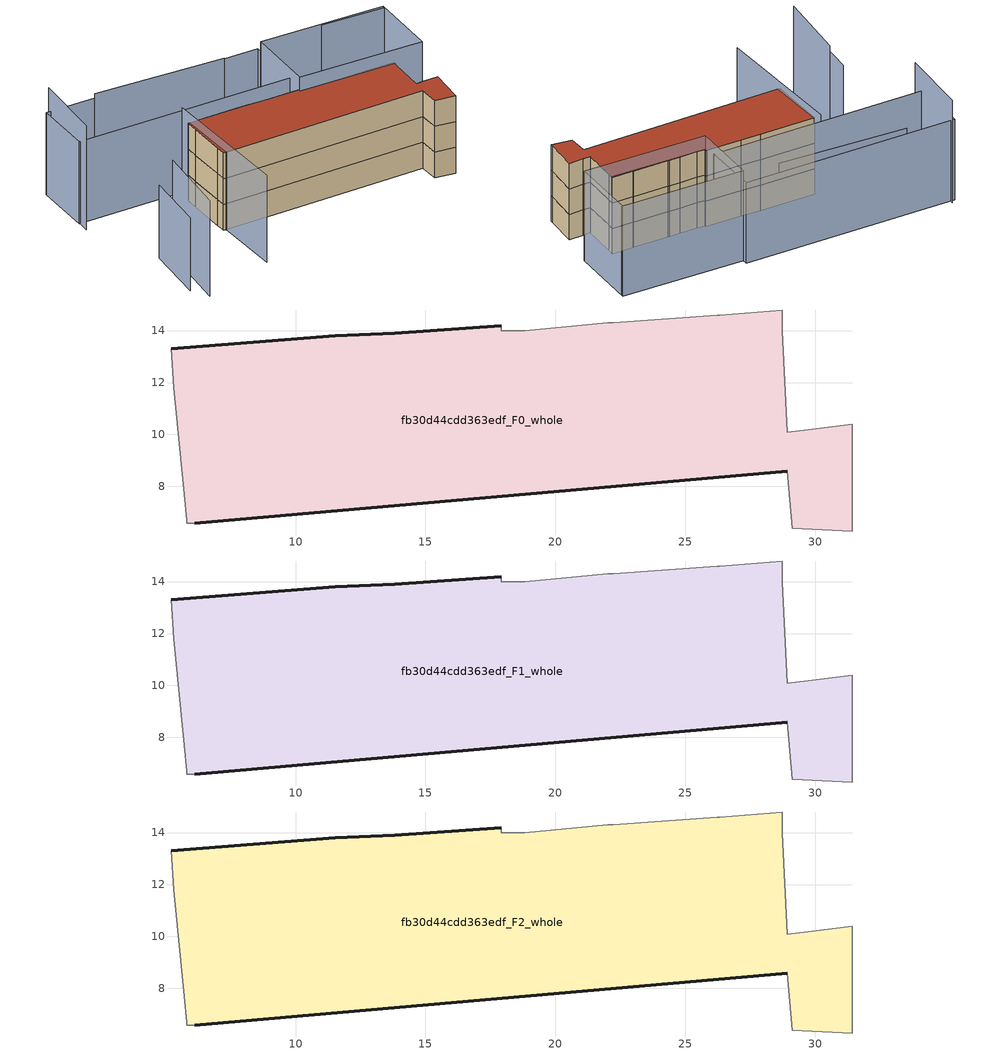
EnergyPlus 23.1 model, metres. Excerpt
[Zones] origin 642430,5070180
fb30d44cdd363edf_F0_whole
 floor ground (EU_floor_Construction): 28.73,14.79 28.73,13.99 28.93,10.09 29.73,10.19 31.43,10.39 31.43,6.59 31.43,6.28 29.13,6.39 28.93,8.59 6.11,6.59 5.81,6.59 5.81,6.69 5.71,7.69 5.31,11.8 5.21,13.3 11.52,13.8 13.82,13.9 17.92,14.19 17.92,13.99 18.82,13.99 20.82,14.19 22.03,14.29 22.23,14.29 26.23,14.59 26.33,14.59 z0
 wall outside (EU_wall_Construction): 6.11,6.59 28.93,8.59 / 17.92,14.19 13.82,13.9 11.52,13.8 5.21,13.3 z0:3
 wall adiabatic (EU_wall_Construction): 5.21,13.3 5.31,11.8 5.71,7.69 5.81,6.69 5.81,6.59 6.11,6.59 / 28.93,8.59 29.13,6.39 31.43,6.28 31.43,6.59 31.43,10.39 29.73,10.19 28.93,10.09 28.73,13.99 28.73,14.79 26.33,14.59 26.23,14.59 22.23,14.29 22.03,14.29 20.82,14.19 18.82,13.99 17.92,13.99 17.92,14.19 z0:3
fb30d44cdd363edf_F1_whole
 floor to fb30d44cdd363edf_F0_whole (EU_floor_Construction): 28.73,14.79 28.73,13.99 28.93,10.09 29.73,10.19 31.43,10.39 31.43,6.59 31.43,6.28 29.13,6.39 28.93,8.59 6.11,6.59 5.81,6.59 5.81,6.69 5.71,7.69 5.31,11.8 5.21,13.3 11.52,13.8 13.82,13.9 17.92,14.19 17.92,13.99 18.82,13.99 20.82,14.19 22.03,14.29 22.23,14.29 26.23,14.59 26.33,14.59 z3
 wall outside (EU_wall_Construction): 6.11,6.59 28.93,8.59 / 17.92,14.19 13.82,13.9 11.52,13.8 5.21,13.3 z3:6
 wall adiabatic (EU_wall_Construction): 5.21,13.3 5.31,11.8 5.71,7.69 5.81,6.69 5.81,6.59 6.11,6.59 / 28.93,8.59 29.13,6.39 31.43,6.28 31.43,6.59 31.43,10.39 29.73,10.19 28.93,10.09 28.73,13.99 28.73,14.79 26.33,14.59 26.23,14.59 22.23,14.29 22.03,14.29 20.82,14.19 18.82,13.99 17.92,13.99 17.92,14.19 z3:6
fb30d44cdd363edf_F2_whole
 floor to fb30d44cdd363edf_F1_whole (EU_floor_Construction): 28.73,14.79 28.73,13.99 28.93,10.09 29.73,10.19 31.43,10.39 31.43,6.59 31.43,6.28 29.13,6.39 28.93,8.59 6.11,6.59 5.81,6.59 5.81,6.69 5.71,7.69 5.31,11.8 5.21,13.3 11.52,13.8 13.82,13.9 17.92,14.19 17.92,13.99 18.82,13.99 20.82,14.19 22.03,14.29 22.23,14.29 26.23,14.59 26.33,14.59 z6
 wall outside (EU_wall_Construction): 6.11,6.59 28.93,8.59 / 17.92,14.19 13.82,13.9 11.52,13.8 5.21,13.3 z6:9
 wall adiabatic (EU_wall_Construction): 5.21,13.3 5.31,11.8 5.71,7.69 5.81,6.69 5.81,6.59 6.11,6.59 / 28.93,8.59 29.13,6.39 31.43,6.28 31.43,6.59 31.43,10.39 29.73,10.19 28.93,10.09 28.73,13.99 28.73,14.79 26.33,14.59 26.23,14.59 22.23,14.29 22.03,14.29 20.82,14.19 18.82,13.99 17.92,13.99 17.92,14.19 z6:9
 roof outside (EU_roof_Construction): 31.43,6.28 31.43,6.59 31.43,10.39 29.73,10.19 28.93,10.09 28.73,13.99 28.73,14.79 26.33,14.59 26.23,14.59 22.23,14.29 22.03,14.29 20.82,14.19 18.82,13.99 17.92,13.99 17.92,14.19 13.82,13.9 11.52,13.8 5.21,13.3 5.31,11.8 5.71,7.69 5.81,6.69 5.81,6.59 6.11,6.59 28.93,8.59 29.13,6.39 z9
shading: -0.85,4.45 -1.01,-4.15 z0:11.1; -2.3,4.6 -2.3,-2.41 z0:8.5; 5.18,14.64 6.97,-0.84 / 13.13,21.28 -1.42,20.89 z0:10.1; -6.49,20.98 -6.39,12.74 z0:12.1; 17.38,22.37 17.86,15.9 / 17.86,15.9 -6.49,14.1 / -6.49,14.1 -6.97,20.57 / -6.97,20.57 17.38,22.37 z0:9.5; 17.42,21.8 31.43,22.61 / 31.43,22.61 31.89,14.75 / 31.89,14.75 17.88,13.94 / 17.88,13.94 17.42,21.8 z0:10.6; 31.44,22.4 24.33,22.2 z0:10.5
[Building]
EU S2 Campaign: North Axis=0; Terrain=City; Solar Distribution=FullExterior
[Site:Location]
Lyon-Bron: Latitude=45.75; Longitude=5; Time Zone=1; Elevation=198
[SizingPeriod:WeatherFileDays]
AnnualSizingPeriod: Begin Month=1; Begin Day of Month=1; End Month=12; End Day of Month=31; Day of Week for Start Day=Monday; Use Weather File Daylight Saving Period=No; Use Weather File Rain and Snow Indicators=No
[MATERIAL]
EU_InternalMass_Material: Roughness=MediumRough; Thickness=0.1; Conductivity=1; Density=1800; Specific Heat=900; Thermal Absorptance=0.9; Solar Absorptance=0.7; Visible Absorptance=0.7
[MATERIAL:NOMASS] Roughness=MediumRough; Thermal Absorptance=0.9; Solar Absorptance=0.7; Visible Absorptance=0.7
Name | Thermal Resistance
EU_wall_NoMass | 0.524421
EU_roof_NoMass | 0.457793
EU_floor_NoMass | 0.384546
[CONSTRUCTION]
EU_wall_Construction: EU_wall_NoMass
EU_roof_Construction: EU_roof_NoMass
EU_floor_Construction: EU_floor_NoMass
EU_InternalMass_Construction: EU_InternalMass_Material
[ZONE] Type=1; Multiplier=1; Ceiling Height=autocalculate; Floor Area=autocalculate; Part of Total Floor Area=Yes
Name | Volume
fb30d44cdd363edf_F0_whole | 483.461
fb30d44cdd363edf_F1_whole; fb30d44cdd363edf_F2_whole | 483.463
[INTERNALMASS] Construction=EU_InternalMass_Construction; Surface Area=161.155
Name | Zone or ZoneList
fb30d44cdd363edf_F0_whole_EU_InternalMass | fb30d44cdd363edf_F0_whole
fb30d44cdd363edf_F1_whole_EU_InternalMass | fb30d44cdd363edf_F1_whole
fb30d44cdd363edf_F2_whole_EU_InternalMass | fb30d44cdd363edf_F2_whole
[OTHEREQUIPMENT] Fuel Type=Electricity; Design Level Calculation Method=Watts/Area; Power per Zone Floor Area=1; Fraction Latent=0; Fraction Radiant=0; Fraction Lost=0; Carbon Dioxide Generation Rate=0; EndUse Subcategory=EU_Step8_InternalGains
Name | Zone or ZoneList or Space or SpaceList | Schedule
EU_Step8_InternalGain_fb30d44cdd363edf_F0_whole_f000 | fb30d44cdd363edf_F0_whole | EU_Step8_GainSchedule_fb30d44cdd363edf_F0_whole_f000
EU_Step8_InternalGain_fb30d44cdd363edf_F1_whole_f000 | fb30d44cdd363edf_F1_whole | EU_Step8_GainSchedule_fb30d44cdd363edf_F1_whole_f000
EU_Step8_InternalGain_fb30d44cdd363edf_F2_whole_f000 | fb30d44cdd363edf_F2_whole | EU_Step8_GainSchedule_fb30d44cdd363edf_F2_whole_f000
[ZONEVENTILATION:DESIGNFLOWRATE] Schedule=EU_AlwaysOn; Design Flow Rate Calculation Method=AirChanges/Hour; Air Changes per Hour=0.520093; Ventilation Type=Natural; Fan Pressure Rise=0; Fan Total Efficiency=1; Constant Term Coefficient=1; Temperature Term Coefficient=0; Velocity Term Coefficient=0; Velocity Squared Term Coefficient=0; Minimum Indoor Temperature=-100; Maximum Indoor Temperature=100; Delta Temperature=-100; Minimum Outdoor Temperature=-100; Maximum Outdoor Temperature=100; Maximum Wind Speed=40
Name | Zone or ZoneList or Space or SpaceList
EU_ConstantAir_fb30d44cdd363edf_F0_whole | fb30d44cdd363edf_F0_whole
EU_ConstantAir_fb30d44cdd363edf_F1_whole | fb30d44cdd363edf_F1_whole
EU_ConstantAir_fb30d44cdd363edf_F2_whole | fb30d44cdd363edf_F2_whole
[HVACTEMPLATE:THERMOSTAT] Constant Heating Setpoint=20; Constant Cooling Setpoint=50
EU_HeatOnly_fb30d44cdd363edf_F0_whole; EU_HeatOnly_fb30d44cdd363edf_F1_whole; EU_HeatOnly_fb30d44cdd363edf_F2_whole
[HVACTEMPLATE:ZONE:IDEALLOADSAIRSYSTEM] System Availability Schedule=EU_AlwaysOn; Maximum Heating Supply Air Temperature=50; Minimum Cooling Supply Air Temperature=13; Maximum Heating Supply Air Humidity Ratio=0.0156; Minimum Cooling Supply Air Humidity Ratio=0.0077; Heating Limit=NoLimit; Cooling Limit=NoLimit; Heating Availability Schedule=EU_AlwaysOn; Cooling Availability Schedule=EU_CoolingOff; Dehumidification Control Type=ConstantSensibleHeatRatio; Cooling Sensible Heat Ratio=0.7; Dehumidification Setpoint=60; Humidification Control Type=None; Humidification Setpoint=30; Outdoor Air Method=None; Outdoor Air Flow Rate per Person=0.00944; Outdoor Air Flow Rate per Zone Floor Area=0; Outdoor Air Flow Rate per Zone=0; Demand Controlled Ventilation Type=None; Outdoor Air Economizer Type=NoEconomizer; Heat Recovery Type=None; Sensible Heat Recovery Effectiveness=0.7; Latent Heat Recovery Effectiveness=0.65
Name | Template Thermostat
fb30d44cdd363edf_F0_whole | EU_HeatOnly_fb30d44cdd363edf_F0_whole
fb30d44cdd363edf_F1_whole | EU_HeatOnly_fb30d44cdd363edf_F1_whole
fb30d44cdd363edf_F2_whole | EU_HeatOnly_fb30d44cdd363edf_F2_whole
[SIZING:ZONE] Zone Cooling Design Supply Air Temperature Input Method=SupplyAirTemperature; Zone Cooling Design Supply Air Temperature=13; Zone Heating Design Supply Air Temperature Input Method=SupplyAirTemperature; Zone Heating Design Supply Air Temperature=50; Zone Cooling Design Supply Air Humidity Ratio=0.008; Zone Heating Design Supply Air Humidity Ratio=0.008; Cooling Design Air Flow Method=DesignDay; Cooling Design Air Flow Rate=0; Cooling Minimum Air Flow per Zone Floor Area=0.000762; Cooling Minimum Air Flow=0; Cooling Minimum Air Flow Fraction=0.2; Heating Design Air Flow Method=DesignDay; Heating Design Air Flow Rate=0; Heating Maximum Air Flow per Zone Floor Area=0.002032; Heating Maximum Air Flow=0.141576; Heating Maximum Air Flow Fraction=0.3; Account for Dedicated Outdoor Air System=No; Dedicated Outdoor Air System Control Strategy=NeutralSupplyAir; Dedicated Outdoor Air Low Setpoint Temperature for Design=autosize; Dedicated Outdoor Air High Setpoint Temperature for Design=autosize; Zone Load Sizing Method=Sensible Load Only No Latent Load; Zone Latent Cooling Design Supply Air Humidity Ratio Input Method=HumidityRatioDifference; Zone Cooling Design Supply Air Humidity Ratio Difference=0.005; Zone Latent Heating Design Supply Air Humidity Ratio Input Method=HumidityRatioDifference; Zone Humidification Design Supply Air Humidity Ratio Difference=0.005
fb30d44cdd363edf_F0_whole; fb30d44cdd363edf_F1_whole; fb30d44cdd363edf_F2_whole
[SCHEDULE:CONSTANT]
Name | Hourly Value
EU_AlwaysOn | 1
EU_CoolingOff | 0
[SCHEDULE:FILE] Column Number=1; Rows to Skip at Top=0; Number of Hours of Data=8760; Column Separator=Comma; Interpolate to Timestep=No; Minutes per Item=60; Adjust Schedule for Daylight Savings=Yes
Name | File
EU_Step8_GainSchedule_fb30d44cdd363edf_F0_whole_f000 | ../../schedules/fb30d44cdd363edf/fb30d44cdd363edf_F0_whole_f000_gain.csv
EU_Step8_GainSchedule_fb30d44cdd363edf_F1_whole_f000 | ../../schedules/fb30d44cdd363edf/fb30d44cdd363edf_F1_whole_f000_gain.csv
EU_Step8_GainSchedule_fb30d44cdd363edf_F2_whole_f000 | ../../schedules/fb30d44cdd363edf/fb30d44cdd363edf_F2_whole_f000_gain.csv
